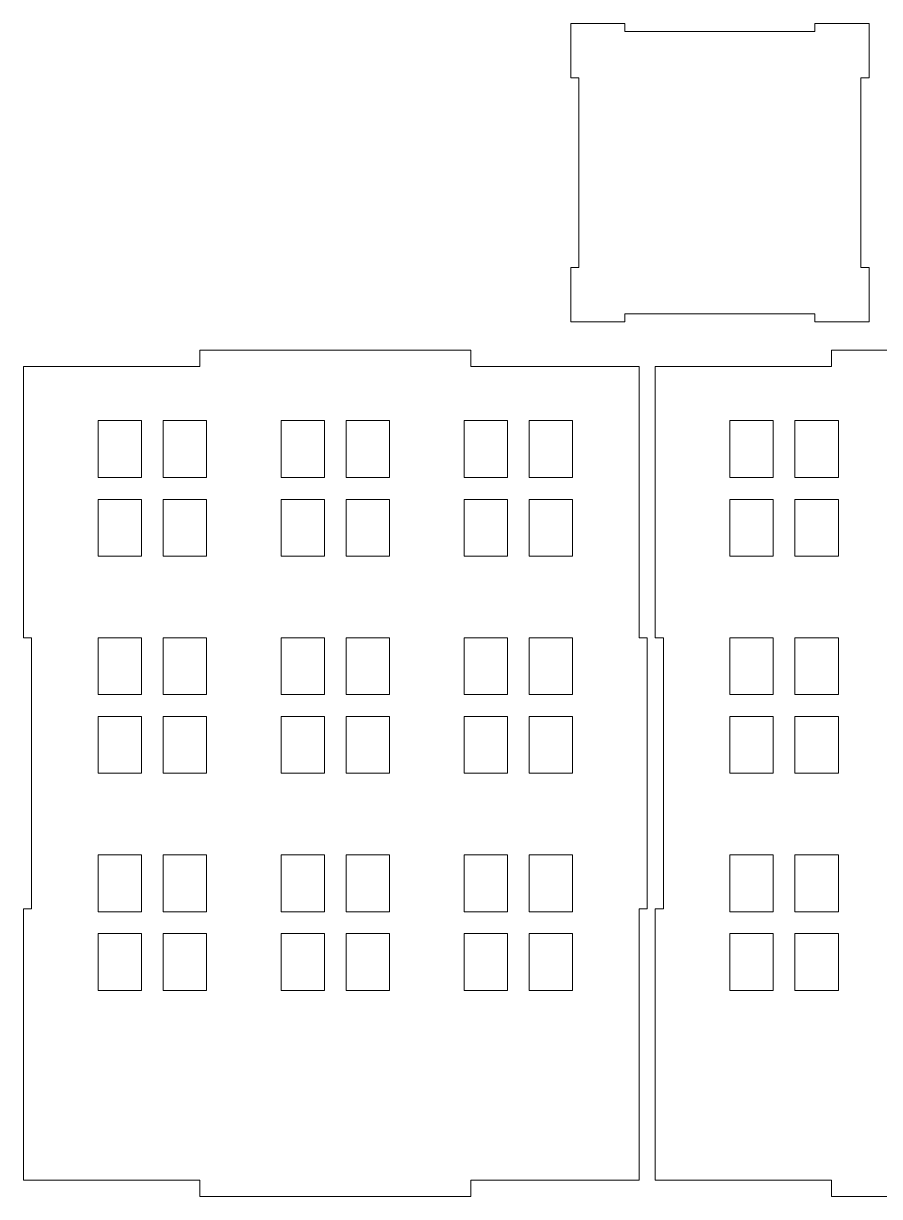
# Model space of a CAD drawing. Header units: millimetres. Extents: x -866 to 866, y -303 to 303.
# Drawn here: x -866.4 to -550.7, y -302.9 to 129.5 of the extents above; entities that cross this region are included whole.
import ezdxf

# ---------------------------------------------------------------- set-up
doc = ezdxf.new("R2010")
doc.units = ezdxf.units.MM
doc.header["$MEASUREMENT"] = 0
doc.layers.add('Camada 1', color=7, linetype='Continuous')

msp = doc.modelspace()

# ---------------------------------------------------------------- linework, layer by layer
at = {"layer": 'Camada 1', "color": 250, "lineweight": 20}
for points, knots in [([(-574.5834, 126.5208), (-574.5834, 126.5208), (-644.5834, 126.5208), (-644.5834, 126.5208), (-644.5834, 126.5208), (-644.5834, 126.5208), (-644.5834, 129.5208), (-644.5834, 129.5208), (-644.5834, 129.5208), (-644.5834, 129.5208), (-664.5834, 129.5208), (-664.5834, 129.5208), (-664.5834, 129.5208), (-664.5834, 129.5208), (-664.5834, 109.5208), (-664.5834, 109.5208), (-664.5834, 109.5208), (-664.5834, 109.5208), (-661.5834, 109.5208), (-661.5834, 109.5208), (-661.5834, 109.5208), (-661.5834, 109.5208), (-661.5834, 39.5208), (-661.5834, 39.5208), (-661.5834, 39.5208), (-661.5834, 39.5208), (-664.5834, 39.5208), (-664.5834, 39.5208), (-664.5834, 39.5208), (-664.5834, 39.5208), (-664.5834, 19.5208), (-664.5834, 19.5208), (-664.5834, 19.5208), (-664.5834, 19.5208), (-644.5834, 19.5208), (-644.5834, 19.5208), (-644.5834, 19.5208), (-644.5834, 19.5208), (-644.5834, 22.5208), (-644.5834, 22.5208), (-644.5834, 22.5208), (-644.5834, 22.5208), (-574.5834, 22.5208), (-574.5834, 22.5208), (-574.5834, 22.5208), (-574.5834, 22.5208), (-574.5834, 19.5208), (-574.5834, 19.5208), (-574.5834, 19.5208), (-574.5834, 19.5208), (-554.5834, 19.5208), (-554.5834, 19.5208), (-554.5834, 19.5208), (-554.5834, 19.5208), (-554.5834, 39.5208), (-554.5834, 39.5208), (-554.5834, 39.5208), (-554.5834, 39.5208), (-557.5834, 39.5208), (-557.5834, 39.5208), (-557.5834, 39.5208), (-557.5834, 39.5208), (-557.5834, 109.5208), (-557.5834, 109.5208), (-557.5834, 109.5208), (-557.5834, 109.5208), (-554.5834, 109.5208), (-554.5834, 109.5208), (-554.5834, 109.5208), (-554.5834, 109.5208), (-554.5834, 129.5208), (-554.5834, 129.5208), (-554.5834, 129.5208), (-554.5834, 129.5208), (-574.5834, 129.5208), (-574.5834, 129.5208), (-574.5834, 129.5208), (-574.5834, 129.5208), (-574.5834, 126.5208), (-574.5834, 126.5208)], [0, 0, 0, 0, 0.04761905, 0.04761905, 0.04761905, 0.04761905, 0.0952381, 0.0952381, 0.0952381, 0.0952381, 0.14285714, 0.14285714, 0.14285714, 0.14285714, 0.19047619, 0.19047619, 0.19047619, 0.19047619, 0.23809524, 0.23809524, 0.23809524, 0.23809524, 0.28571429, 0.28571429, 0.28571429, 0.28571429, 0.33333333, 0.33333333, 0.33333333, 0.33333333, 0.38095238, 0.38095238, 0.38095238, 0.38095238, 0.42857143, 0.42857143, 0.42857143, 0.42857143, 0.47619048, 0.47619048, 0.47619048, 0.47619048, 0.52380952, 0.52380952, 0.52380952, 0.52380952, 0.57142857, 0.57142857, 0.57142857, 0.57142857, 0.61904762, 0.61904762, 0.61904762, 0.61904762, 0.66666667, 0.66666667, 0.66666667, 0.66666667, 0.71428571, 0.71428571, 0.71428571, 0.71428571, 0.76190476, 0.76190476, 0.76190476, 0.76190476, 0.80952381, 0.80952381, 0.80952381, 0.80952381, 0.85714286, 0.85714286, 0.85714286, 0.85714286, 0.9047619, 0.9047619, 0.9047619, 0.9047619, 1, 1, 1, 1]), ([(-636.39, -196.8926), (-636.39, -196.8926), (-636.39, -96.8926), (-636.39, -96.8926), (-636.39, -96.8926), (-636.39, -96.8926), (-639.39, -96.8926), (-639.39, -96.8926), (-639.39, -96.8926), (-639.39, -96.8926), (-639.39, 3.1074), (-639.39, 3.1074), (-639.39, 3.1074), (-639.39, 3.1074), (-701.39, 3.1074), (-701.39, 3.1074), (-701.39, 3.1074), (-701.39, 3.1074), (-701.39, 9.1074), (-701.39, 9.1074), (-701.39, 9.1074), (-701.39, 9.1074), (-801.39, 9.1074), (-801.39, 9.1074), (-801.39, 9.1074), (-801.39, 9.1074), (-801.39, 3.1074), (-801.39, 3.1074), (-801.39, 3.1074), (-801.39, 3.1074), (-866.39, 3.1074), (-866.39, 3.1074), (-866.39, 3.1074), (-866.39, 3.1074), (-866.39, -96.8926), (-866.39, -96.8926), (-866.39, -96.8926), (-866.39, -96.8926), (-863.39, -96.8926), (-863.39, -96.8926), (-863.39, -96.8926), (-863.39, -96.8926), (-863.39, -196.8926), (-863.39, -196.8926), (-863.39, -196.8926), (-863.39, -196.8926), (-866.39, -196.8926), (-866.39, -196.8926), (-866.39, -196.8926), (-866.39, -196.8926), (-866.39, -296.8926), (-866.39, -296.8926), (-866.39, -296.8926), (-866.39, -296.8926), (-801.39, -296.8926), (-801.39, -296.8926), (-801.39, -296.8926), (-801.39, -296.8926), (-801.39, -302.8926), (-801.39, -302.8926), (-801.39, -302.8926), (-801.39, -302.8926), (-701.39, -302.8926), (-701.39, -302.8926), (-701.39, -302.8926), (-701.39, -302.8926), (-701.39, -296.8926), (-701.39, -296.8926), (-701.39, -296.8926), (-701.39, -296.8926), (-639.39, -296.8926), (-639.39, -296.8926), (-639.39, -296.8926), (-639.39, -296.8926), (-639.39, -196.8926), (-639.39, -196.8926), (-639.39, -196.8926), (-639.39, -196.8926), (-636.39, -196.8926), (-636.39, -196.8926)], [0, 0, 0, 0, 0.04761905, 0.04761905, 0.04761905, 0.04761905, 0.0952381, 0.0952381, 0.0952381, 0.0952381, 0.14285714, 0.14285714, 0.14285714, 0.14285714, 0.19047619, 0.19047619, 0.19047619, 0.19047619, 0.23809524, 0.23809524, 0.23809524, 0.23809524, 0.28571429, 0.28571429, 0.28571429, 0.28571429, 0.33333333, 0.33333333, 0.33333333, 0.33333333, 0.38095238, 0.38095238, 0.38095238, 0.38095238, 0.42857143, 0.42857143, 0.42857143, 0.42857143, 0.47619048, 0.47619048, 0.47619048, 0.47619048, 0.52380952, 0.52380952, 0.52380952, 0.52380952, 0.57142857, 0.57142857, 0.57142857, 0.57142857, 0.61904762, 0.61904762, 0.61904762, 0.61904762, 0.66666667, 0.66666667, 0.66666667, 0.66666667, 0.71428571, 0.71428571, 0.71428571, 0.71428571, 0.76190476, 0.76190476, 0.76190476, 0.76190476, 0.80952381, 0.80952381, 0.80952381, 0.80952381, 0.85714286, 0.85714286, 0.85714286, 0.85714286, 0.9047619, 0.9047619, 0.9047619, 0.9047619, 1, 1, 1, 1]), ([(-403.39, -196.8926), (-403.39, -196.8926), (-403.39, -96.8926), (-403.39, -96.8926), (-403.39, -96.8926), (-403.39, -96.8926), (-406.39, -96.8926), (-406.39, -96.8926), (-406.39, -96.8926), (-406.39, -96.8926), (-406.39, 3.1074), (-406.39, 3.1074), (-406.39, 3.1074), (-406.39, 3.1074), (-468.39, 3.1074), (-468.39, 3.1074), (-468.39, 3.1074), (-468.39, 3.1074), (-468.39, 9.1074), (-468.39, 9.1074), (-468.39, 9.1074), (-468.39, 9.1074), (-568.39, 9.1074), (-568.39, 9.1074), (-568.39, 9.1074), (-568.39, 9.1074), (-568.39, 3.1074), (-568.39, 3.1074), (-568.39, 3.1074), (-568.39, 3.1074), (-633.39, 3.1074), (-633.39, 3.1074), (-633.39, 3.1074), (-633.39, 3.1074), (-633.39, -96.8926), (-633.39, -96.8926), (-633.39, -96.8926), (-633.39, -96.8926), (-630.39, -96.8926), (-630.39, -96.8926), (-630.39, -96.8926), (-630.39, -96.8926), (-630.39, -196.8926), (-630.39, -196.8926), (-630.39, -196.8926), (-630.39, -196.8926), (-633.39, -196.8926), (-633.39, -196.8926), (-633.39, -196.8926), (-633.39, -196.8926), (-633.39, -296.8926), (-633.39, -296.8926), (-633.39, -296.8926), (-633.39, -296.8926), (-568.39, -296.8926), (-568.39, -296.8926), (-568.39, -296.8926), (-568.39, -296.8926), (-568.39, -302.8926), (-568.39, -302.8926), (-568.39, -302.8926), (-568.39, -302.8926), (-468.39, -302.8926), (-468.39, -302.8926), (-468.39, -302.8926), (-468.39, -302.8926), (-468.39, -296.8926), (-468.39, -296.8926), (-468.39, -296.8926), (-468.39, -296.8926), (-406.39, -296.8926), (-406.39, -296.8926), (-406.39, -296.8926), (-406.39, -296.8926), (-406.39, -196.8926), (-406.39, -196.8926), (-406.39, -196.8926), (-406.39, -196.8926), (-403.39, -196.8926), (-403.39, -196.8926)], [0, 0, 0, 0, 0.04761905, 0.04761905, 0.04761905, 0.04761905, 0.0952381, 0.0952381, 0.0952381, 0.0952381, 0.14285714, 0.14285714, 0.14285714, 0.14285714, 0.19047619, 0.19047619, 0.19047619, 0.19047619, 0.23809524, 0.23809524, 0.23809524, 0.23809524, 0.28571429, 0.28571429, 0.28571429, 0.28571429, 0.33333333, 0.33333333, 0.33333333, 0.33333333, 0.38095238, 0.38095238, 0.38095238, 0.38095238, 0.42857143, 0.42857143, 0.42857143, 0.42857143, 0.47619048, 0.47619048, 0.47619048, 0.47619048, 0.52380952, 0.52380952, 0.52380952, 0.52380952, 0.57142857, 0.57142857, 0.57142857, 0.57142857, 0.61904762, 0.61904762, 0.61904762, 0.61904762, 0.66666667, 0.66666667, 0.66666667, 0.66666667, 0.71428571, 0.71428571, 0.71428571, 0.71428571, 0.76190476, 0.76190476, 0.76190476, 0.76190476, 0.80952381, 0.80952381, 0.80952381, 0.80952381, 0.85714286, 0.85714286, 0.85714286, 0.85714286, 0.9047619, 0.9047619, 0.9047619, 0.9047619, 1, 1, 1, 1]), ([(-822.89, -37.8926), (-822.89, -37.8926), (-838.89, -37.8926), (-838.89, -37.8926), (-838.89, -37.8926), (-838.89, -37.8926), (-838.89, -16.8926), (-838.89, -16.8926), (-838.89, -16.8926), (-838.89, -16.8926), (-822.89, -16.8926), (-822.89, -16.8926), (-822.89, -16.8926), (-822.89, -16.8926), (-822.89, -37.8926), (-822.89, -37.8926)], [0, 0, 0, 0, 0.2, 0.2, 0.2, 0.2, 0.4, 0.4, 0.4, 0.4, 0.6, 0.6, 0.6, 0.6, 1, 1, 1, 1]), ([(-798.89, -37.8926), (-798.89, -37.8926), (-814.89, -37.8926), (-814.89, -37.8926), (-814.89, -37.8926), (-814.89, -37.8926), (-814.89, -16.8926), (-814.89, -16.8926), (-814.89, -16.8926), (-814.89, -16.8926), (-798.89, -16.8926), (-798.89, -16.8926), (-798.89, -16.8926), (-798.89, -16.8926), (-798.89, -37.8926), (-798.89, -37.8926)], [0, 0, 0, 0, 0.2, 0.2, 0.2, 0.2, 0.4, 0.4, 0.4, 0.4, 0.6, 0.6, 0.6, 0.6, 1, 1, 1, 1]), ([(-755.39, -37.8926), (-755.39, -37.8926), (-771.39, -37.8926), (-771.39, -37.8926), (-771.39, -37.8926), (-771.39, -37.8926), (-771.39, -16.8926), (-771.39, -16.8926), (-771.39, -16.8926), (-771.39, -16.8926), (-755.39, -16.8926), (-755.39, -16.8926), (-755.39, -16.8926), (-755.39, -16.8926), (-755.39, -37.8926), (-755.39, -37.8926)], [0, 0, 0, 0, 0.2, 0.2, 0.2, 0.2, 0.4, 0.4, 0.4, 0.4, 0.6, 0.6, 0.6, 0.6, 1, 1, 1, 1]), ([(-747.39, -37.8926), (-747.39, -37.8926), (-747.39, -16.8926), (-747.39, -16.8926), (-747.39, -16.8926), (-747.39, -16.8926), (-731.39, -16.8926), (-731.39, -16.8926), (-731.39, -16.8926), (-731.39, -16.8926), (-731.39, -37.8926), (-731.39, -37.8926), (-731.39, -37.8926), (-731.39, -37.8926), (-747.39, -37.8926), (-747.39, -37.8926)], [0, 0, 0, 0, 0.2, 0.2, 0.2, 0.2, 0.4, 0.4, 0.4, 0.4, 0.6, 0.6, 0.6, 0.6, 1, 1, 1, 1]), ([(-687.89, -37.8926), (-687.89, -37.8926), (-703.89, -37.8926), (-703.89, -37.8926), (-703.89, -37.8926), (-703.89, -37.8926), (-703.89, -16.8926), (-703.89, -16.8926), (-703.89, -16.8926), (-703.89, -16.8926), (-687.89, -16.8926), (-687.89, -16.8926), (-687.89, -16.8926), (-687.89, -16.8926), (-687.89, -37.8926), (-687.89, -37.8926)], [0, 0, 0, 0, 0.2, 0.2, 0.2, 0.2, 0.4, 0.4, 0.4, 0.4, 0.6, 0.6, 0.6, 0.6, 1, 1, 1, 1]), ([(-679.89, -37.8926), (-679.89, -37.8926), (-679.89, -16.8926), (-679.89, -16.8926), (-679.89, -16.8926), (-679.89, -16.8926), (-663.89, -16.8926), (-663.89, -16.8926), (-663.89, -16.8926), (-663.89, -16.8926), (-663.89, -37.8926), (-663.89, -37.8926), (-663.89, -37.8926), (-663.89, -37.8926), (-679.89, -37.8926), (-679.89, -37.8926)], [0, 0, 0, 0, 0.2, 0.2, 0.2, 0.2, 0.4, 0.4, 0.4, 0.4, 0.6, 0.6, 0.6, 0.6, 1, 1, 1, 1]), ([(-589.89, -37.8926), (-589.89, -37.8926), (-605.89, -37.8926), (-605.89, -37.8926), (-605.89, -37.8926), (-605.89, -37.8926), (-605.89, -16.8926), (-605.89, -16.8926), (-605.89, -16.8926), (-605.89, -16.8926), (-589.89, -16.8926), (-589.89, -16.8926), (-589.89, -16.8926), (-589.89, -16.8926), (-589.89, -37.8926), (-589.89, -37.8926)], [0, 0, 0, 0, 0.2, 0.2, 0.2, 0.2, 0.4, 0.4, 0.4, 0.4, 0.6, 0.6, 0.6, 0.6, 1, 1, 1, 1]), ([(-565.89, -37.8926), (-565.89, -37.8926), (-581.89, -37.8926), (-581.89, -37.8926), (-581.89, -37.8926), (-581.89, -37.8926), (-581.89, -16.8926), (-581.89, -16.8926), (-581.89, -16.8926), (-581.89, -16.8926), (-565.89, -16.8926), (-565.89, -16.8926), (-565.89, -16.8926), (-565.89, -16.8926), (-565.89, -37.8926), (-565.89, -37.8926)], [0, 0, 0, 0, 0.2, 0.2, 0.2, 0.2, 0.4, 0.4, 0.4, 0.4, 0.6, 0.6, 0.6, 0.6, 1, 1, 1, 1]), ([(-822.89, -66.8926), (-822.89, -66.8926), (-838.89, -66.8926), (-838.89, -66.8926), (-838.89, -66.8926), (-838.89, -66.8926), (-838.89, -45.8926), (-838.89, -45.8926), (-838.89, -45.8926), (-838.89, -45.8926), (-822.89, -45.8926), (-822.89, -45.8926), (-822.89, -45.8926), (-822.89, -45.8926), (-822.89, -66.8926), (-822.89, -66.8926)], [0, 0, 0, 0, 0.2, 0.2, 0.2, 0.2, 0.4, 0.4, 0.4, 0.4, 0.6, 0.6, 0.6, 0.6, 1, 1, 1, 1]), ([(-798.89, -66.8926), (-798.89, -66.8926), (-814.89, -66.8926), (-814.89, -66.8926), (-814.89, -66.8926), (-814.89, -66.8926), (-814.89, -45.8926), (-814.89, -45.8926), (-814.89, -45.8926), (-814.89, -45.8926), (-798.89, -45.8926), (-798.89, -45.8926), (-798.89, -45.8926), (-798.89, -45.8926), (-798.89, -66.8926), (-798.89, -66.8926)], [0, 0, 0, 0, 0.2, 0.2, 0.2, 0.2, 0.4, 0.4, 0.4, 0.4, 0.6, 0.6, 0.6, 0.6, 1, 1, 1, 1]), ([(-755.39, -66.8926), (-755.39, -66.8926), (-771.39, -66.8926), (-771.39, -66.8926), (-771.39, -66.8926), (-771.39, -66.8926), (-771.39, -45.8926), (-771.39, -45.8926), (-771.39, -45.8926), (-771.39, -45.8926), (-755.39, -45.8926), (-755.39, -45.8926), (-755.39, -45.8926), (-755.39, -45.8926), (-755.39, -66.8926), (-755.39, -66.8926)], [0, 0, 0, 0, 0.2, 0.2, 0.2, 0.2, 0.4, 0.4, 0.4, 0.4, 0.6, 0.6, 0.6, 0.6, 1, 1, 1, 1]), ([(-731.39, -66.8926), (-731.39, -66.8926), (-747.39, -66.8926), (-747.39, -66.8926), (-747.39, -66.8926), (-747.39, -66.8926), (-747.39, -45.8926), (-747.39, -45.8926), (-747.39, -45.8926), (-747.39, -45.8926), (-731.39, -45.8926), (-731.39, -45.8926), (-731.39, -45.8926), (-731.39, -45.8926), (-731.39, -66.8926), (-731.39, -66.8926)], [0, 0, 0, 0, 0.2, 0.2, 0.2, 0.2, 0.4, 0.4, 0.4, 0.4, 0.6, 0.6, 0.6, 0.6, 1, 1, 1, 1]), ([(-703.89, -66.8926), (-703.89, -66.8926), (-703.89, -45.8926), (-703.89, -45.8926), (-703.89, -45.8926), (-703.89, -45.8926), (-687.89, -45.8926), (-687.89, -45.8926), (-687.89, -45.8926), (-687.89, -45.8926), (-687.89, -66.8926), (-687.89, -66.8926), (-687.89, -66.8926), (-687.89, -66.8926), (-703.89, -66.8926), (-703.89, -66.8926)], [0, 0, 0, 0, 0.2, 0.2, 0.2, 0.2, 0.4, 0.4, 0.4, 0.4, 0.6, 0.6, 0.6, 0.6, 1, 1, 1, 1]), ([(-679.89, -66.8926), (-679.89, -66.8926), (-679.89, -45.8926), (-679.89, -45.8926), (-679.89, -45.8926), (-679.89, -45.8926), (-663.89, -45.8926), (-663.89, -45.8926), (-663.89, -45.8926), (-663.89, -45.8926), (-663.89, -66.8926), (-663.89, -66.8926), (-663.89, -66.8926), (-663.89, -66.8926), (-679.89, -66.8926), (-679.89, -66.8926)], [0, 0, 0, 0, 0.2, 0.2, 0.2, 0.2, 0.4, 0.4, 0.4, 0.4, 0.6, 0.6, 0.6, 0.6, 1, 1, 1, 1]), ([(-589.89, -66.8926), (-589.89, -66.8926), (-605.89, -66.8926), (-605.89, -66.8926), (-605.89, -66.8926), (-605.89, -66.8926), (-605.89, -45.8926), (-605.89, -45.8926), (-605.89, -45.8926), (-605.89, -45.8926), (-589.89, -45.8926), (-589.89, -45.8926), (-589.89, -45.8926), (-589.89, -45.8926), (-589.89, -66.8926), (-589.89, -66.8926)], [0, 0, 0, 0, 0.2, 0.2, 0.2, 0.2, 0.4, 0.4, 0.4, 0.4, 0.6, 0.6, 0.6, 0.6, 1, 1, 1, 1]), ([(-565.89, -66.8926), (-565.89, -66.8926), (-581.89, -66.8926), (-581.89, -66.8926), (-581.89, -66.8926), (-581.89, -66.8926), (-581.89, -45.8926), (-581.89, -45.8926), (-581.89, -45.8926), (-581.89, -45.8926), (-565.89, -45.8926), (-565.89, -45.8926), (-565.89, -45.8926), (-565.89, -45.8926), (-565.89, -66.8926), (-565.89, -66.8926)], [0, 0, 0, 0, 0.2, 0.2, 0.2, 0.2, 0.4, 0.4, 0.4, 0.4, 0.6, 0.6, 0.6, 0.6, 1, 1, 1, 1]), ([(-822.89, -96.8926), (-822.89, -96.8926), (-822.89, -117.8926), (-822.89, -117.8926), (-822.89, -117.8926), (-822.89, -117.8926), (-838.89, -117.8926), (-838.89, -117.8926), (-838.89, -117.8926), (-838.89, -117.8926), (-838.89, -96.8926), (-838.89, -96.8926), (-838.89, -96.8926), (-838.89, -96.8926), (-822.89, -96.8926), (-822.89, -96.8926)], [0, 0, 0, 0, 0.2, 0.2, 0.2, 0.2, 0.4, 0.4, 0.4, 0.4, 0.6, 0.6, 0.6, 0.6, 1, 1, 1, 1]), ([(-798.89, -96.8926), (-798.89, -96.8926), (-798.89, -117.8926), (-798.89, -117.8926), (-798.89, -117.8926), (-798.89, -117.8926), (-814.89, -117.8926), (-814.89, -117.8926), (-814.89, -117.8926), (-814.89, -117.8926), (-814.89, -96.8926), (-814.89, -96.8926), (-814.89, -96.8926), (-814.89, -96.8926), (-798.89, -96.8926), (-798.89, -96.8926)], [0, 0, 0, 0, 0.2, 0.2, 0.2, 0.2, 0.4, 0.4, 0.4, 0.4, 0.6, 0.6, 0.6, 0.6, 1, 1, 1, 1]), ([(-771.39, -117.8926), (-771.39, -117.8926), (-771.39, -96.8926), (-771.39, -96.8926), (-771.39, -96.8926), (-771.39, -96.8926), (-755.39, -96.8926), (-755.39, -96.8926), (-755.39, -96.8926), (-755.39, -96.8926), (-755.39, -117.8926), (-755.39, -117.8926), (-755.39, -117.8926), (-755.39, -117.8926), (-771.39, -117.8926), (-771.39, -117.8926)], [0, 0, 0, 0, 0.2, 0.2, 0.2, 0.2, 0.4, 0.4, 0.4, 0.4, 0.6, 0.6, 0.6, 0.6, 1, 1, 1, 1]), ([(-747.39, -117.8926), (-747.39, -117.8926), (-747.39, -96.8926), (-747.39, -96.8926), (-747.39, -96.8926), (-747.39, -96.8926), (-731.39, -96.8926), (-731.39, -96.8926), (-731.39, -96.8926), (-731.39, -96.8926), (-731.39, -117.8926), (-731.39, -117.8926), (-731.39, -117.8926), (-731.39, -117.8926), (-747.39, -117.8926), (-747.39, -117.8926)], [0, 0, 0, 0, 0.2, 0.2, 0.2, 0.2, 0.4, 0.4, 0.4, 0.4, 0.6, 0.6, 0.6, 0.6, 1, 1, 1, 1]), ([(-703.89, -117.8926), (-703.89, -117.8926), (-703.89, -96.8926), (-703.89, -96.8926), (-703.89, -96.8926), (-703.89, -96.8926), (-687.89, -96.8926), (-687.89, -96.8926), (-687.89, -96.8926), (-687.89, -96.8926), (-687.89, -117.8926), (-687.89, -117.8926), (-687.89, -117.8926), (-687.89, -117.8926), (-703.89, -117.8926), (-703.89, -117.8926)], [0, 0, 0, 0, 0.2, 0.2, 0.2, 0.2, 0.4, 0.4, 0.4, 0.4, 0.6, 0.6, 0.6, 0.6, 1, 1, 1, 1]), ([(-679.89, -117.8926), (-679.89, -117.8926), (-679.89, -96.8926), (-679.89, -96.8926), (-679.89, -96.8926), (-679.89, -96.8926), (-663.89, -96.8926), (-663.89, -96.8926), (-663.89, -96.8926), (-663.89, -96.8926), (-663.89, -117.8926), (-663.89, -117.8926), (-663.89, -117.8926), (-663.89, -117.8926), (-679.89, -117.8926), (-679.89, -117.8926)], [0, 0, 0, 0, 0.2, 0.2, 0.2, 0.2, 0.4, 0.4, 0.4, 0.4, 0.6, 0.6, 0.6, 0.6, 1, 1, 1, 1]), ([(-589.89, -96.8926), (-589.89, -96.8926), (-589.89, -117.8926), (-589.89, -117.8926), (-589.89, -117.8926), (-589.89, -117.8926), (-605.89, -117.8926), (-605.89, -117.8926), (-605.89, -117.8926), (-605.89, -117.8926), (-605.89, -96.8926), (-605.89, -96.8926), (-605.89, -96.8926), (-605.89, -96.8926), (-589.89, -96.8926), (-589.89, -96.8926)], [0, 0, 0, 0, 0.2, 0.2, 0.2, 0.2, 0.4, 0.4, 0.4, 0.4, 0.6, 0.6, 0.6, 0.6, 1, 1, 1, 1]), ([(-565.89, -96.8926), (-565.89, -96.8926), (-565.89, -117.8926), (-565.89, -117.8926), (-565.89, -117.8926), (-565.89, -117.8926), (-581.89, -117.8926), (-581.89, -117.8926), (-581.89, -117.8926), (-581.89, -117.8926), (-581.89, -96.8926), (-581.89, -96.8926), (-581.89, -96.8926), (-581.89, -96.8926), (-565.89, -96.8926), (-565.89, -96.8926)], [0, 0, 0, 0, 0.2, 0.2, 0.2, 0.2, 0.4, 0.4, 0.4, 0.4, 0.6, 0.6, 0.6, 0.6, 1, 1, 1, 1]), ([(-822.89, -125.8926), (-822.89, -125.8926), (-822.89, -146.8926), (-822.89, -146.8926), (-822.89, -146.8926), (-822.89, -146.8926), (-838.89, -146.8926), (-838.89, -146.8926), (-838.89, -146.8926), (-838.89, -146.8926), (-838.89, -125.8926), (-838.89, -125.8926), (-838.89, -125.8926), (-838.89, -125.8926), (-822.89, -125.8926), (-822.89, -125.8926)], [0, 0, 0, 0, 0.2, 0.2, 0.2, 0.2, 0.4, 0.4, 0.4, 0.4, 0.6, 0.6, 0.6, 0.6, 1, 1, 1, 1]), ([(-798.89, -125.8926), (-798.89, -125.8926), (-798.89, -146.8926), (-798.89, -146.8926), (-798.89, -146.8926), (-798.89, -146.8926), (-814.89, -146.8926), (-814.89, -146.8926), (-814.89, -146.8926), (-814.89, -146.8926), (-814.89, -125.8926), (-814.89, -125.8926), (-814.89, -125.8926), (-814.89, -125.8926), (-798.89, -125.8926), (-798.89, -125.8926)], [0, 0, 0, 0, 0.2, 0.2, 0.2, 0.2, 0.4, 0.4, 0.4, 0.4, 0.6, 0.6, 0.6, 0.6, 1, 1, 1, 1]), ([(-771.39, -146.8926), (-771.39, -146.8926), (-771.39, -125.8926), (-771.39, -125.8926), (-771.39, -125.8926), (-771.39, -125.8926), (-755.39, -125.8926), (-755.39, -125.8926), (-755.39, -125.8926), (-755.39, -125.8926), (-755.39, -146.8926), (-755.39, -146.8926), (-755.39, -146.8926), (-755.39, -146.8926), (-771.39, -146.8926), (-771.39, -146.8926)], [0, 0, 0, 0, 0.2, 0.2, 0.2, 0.2, 0.4, 0.4, 0.4, 0.4, 0.6, 0.6, 0.6, 0.6, 1, 1, 1, 1]), ([(-747.39, -146.8926), (-747.39, -146.8926), (-747.39, -125.8926), (-747.39, -125.8926), (-747.39, -125.8926), (-747.39, -125.8926), (-731.39, -125.8926), (-731.39, -125.8926), (-731.39, -125.8926), (-731.39, -125.8926), (-731.39, -146.8926), (-731.39, -146.8926), (-731.39, -146.8926), (-731.39, -146.8926), (-747.39, -146.8926), (-747.39, -146.8926)], [0, 0, 0, 0, 0.2, 0.2, 0.2, 0.2, 0.4, 0.4, 0.4, 0.4, 0.6, 0.6, 0.6, 0.6, 1, 1, 1, 1]), ([(-703.89, -146.8926), (-703.89, -146.8926), (-703.89, -125.8926), (-703.89, -125.8926), (-703.89, -125.8926), (-703.89, -125.8926), (-687.89, -125.8926), (-687.89, -125.8926), (-687.89, -125.8926), (-687.89, -125.8926), (-687.89, -146.8926), (-687.89, -146.8926), (-687.89, -146.8926), (-687.89, -146.8926), (-703.89, -146.8926), (-703.89, -146.8926)], [0, 0, 0, 0, 0.2, 0.2, 0.2, 0.2, 0.4, 0.4, 0.4, 0.4, 0.6, 0.6, 0.6, 0.6, 1, 1, 1, 1]), ([(-679.89, -146.8926), (-679.89, -146.8926), (-679.89, -125.8926), (-679.89, -125.8926), (-679.89, -125.8926), (-679.89, -125.8926), (-663.89, -125.8926), (-663.89, -125.8926), (-663.89, -125.8926), (-663.89, -125.8926), (-663.89, -146.8926), (-663.89, -146.8926), (-663.89, -146.8926), (-663.89, -146.8926), (-679.89, -146.8926), (-679.89, -146.8926)], [0, 0, 0, 0, 0.2, 0.2, 0.2, 0.2, 0.4, 0.4, 0.4, 0.4, 0.6, 0.6, 0.6, 0.6, 1, 1, 1, 1]), ([(-589.89, -125.8926), (-589.89, -125.8926), (-589.89, -146.8926), (-589.89, -146.8926), (-589.89, -146.8926), (-589.89, -146.8926), (-605.89, -146.8926), (-605.89, -146.8926), (-605.89, -146.8926), (-605.89, -146.8926), (-605.89, -125.8926), (-605.89, -125.8926), (-605.89, -125.8926), (-605.89, -125.8926), (-589.89, -125.8926), (-589.89, -125.8926)], [0, 0, 0, 0, 0.2, 0.2, 0.2, 0.2, 0.4, 0.4, 0.4, 0.4, 0.6, 0.6, 0.6, 0.6, 1, 1, 1, 1]), ([(-565.89, -125.8926), (-565.89, -125.8926), (-565.89, -146.8926), (-565.89, -146.8926), (-565.89, -146.8926), (-565.89, -146.8926), (-581.89, -146.8926), (-581.89, -146.8926), (-581.89, -146.8926), (-581.89, -146.8926), (-581.89, -125.8926), (-581.89, -125.8926), (-581.89, -125.8926), (-581.89, -125.8926), (-565.89, -125.8926), (-565.89, -125.8926)], [0, 0, 0, 0, 0.2, 0.2, 0.2, 0.2, 0.4, 0.4, 0.4, 0.4, 0.6, 0.6, 0.6, 0.6, 1, 1, 1, 1]), ([(-822.89, -176.8926), (-822.89, -176.8926), (-822.89, -197.8926), (-822.89, -197.8926), (-822.89, -197.8926), (-822.89, -197.8926), (-838.89, -197.8926), (-838.89, -197.8926), (-838.89, -197.8926), (-838.89, -197.8926), (-838.89, -176.8926), (-838.89, -176.8926), (-838.89, -176.8926), (-838.89, -176.8926), (-822.89, -176.8926), (-822.89, -176.8926)], [0, 0, 0, 0, 0.2, 0.2, 0.2, 0.2, 0.4, 0.4, 0.4, 0.4, 0.6, 0.6, 0.6, 0.6, 1, 1, 1, 1]), ([(-814.89, -176.8926), (-814.89, -176.8926), (-798.89, -176.8926), (-798.89, -176.8926), (-798.89, -176.8926), (-798.89, -176.8926), (-798.89, -197.8926), (-798.89, -197.8926), (-798.89, -197.8926), (-798.89, -197.8926), (-814.89, -197.8926), (-814.89, -197.8926), (-814.89, -197.8926), (-814.89, -197.8926), (-814.89, -176.8926), (-814.89, -176.8926)], [0, 0, 0, 0, 0.2, 0.2, 0.2, 0.2, 0.4, 0.4, 0.4, 0.4, 0.6, 0.6, 0.6, 0.6, 1, 1, 1, 1]), ([(-771.39, -176.8926), (-771.39, -176.8926), (-755.39, -176.8926), (-755.39, -176.8926), (-755.39, -176.8926), (-755.39, -176.8926), (-755.39, -197.8926), (-755.39, -197.8926), (-755.39, -197.8926), (-755.39, -197.8926), (-771.39, -197.8926), (-771.39, -197.8926), (-771.39, -197.8926), (-771.39, -197.8926), (-771.39, -176.8926), (-771.39, -176.8926)], [0, 0, 0, 0, 0.2, 0.2, 0.2, 0.2, 0.4, 0.4, 0.4, 0.4, 0.6, 0.6, 0.6, 0.6, 1, 1, 1, 1]), ([(-747.39, -197.8926), (-747.39, -197.8926), (-747.39, -176.8926), (-747.39, -176.8926), (-747.39, -176.8926), (-747.39, -176.8926), (-731.39, -176.8926), (-731.39, -176.8926), (-731.39, -176.8926), (-731.39, -176.8926), (-731.39, -197.8926), (-731.39, -197.8926), (-731.39, -197.8926), (-731.39, -197.8926), (-747.39, -197.8926), (-747.39, -197.8926)], [0, 0, 0, 0, 0.2, 0.2, 0.2, 0.2, 0.4, 0.4, 0.4, 0.4, 0.6, 0.6, 0.6, 0.6, 1, 1, 1, 1]), ([(-703.89, -197.8926), (-703.89, -197.8926), (-703.89, -176.8926), (-703.89, -176.8926), (-703.89, -176.8926), (-703.89, -176.8926), (-687.89, -176.8926), (-687.89, -176.8926), (-687.89, -176.8926), (-687.89, -176.8926), (-687.89, -197.8926), (-687.89, -197.8926), (-687.89, -197.8926), (-687.89, -197.8926), (-703.89, -197.8926), (-703.89, -197.8926)], [0, 0, 0, 0, 0.2, 0.2, 0.2, 0.2, 0.4, 0.4, 0.4, 0.4, 0.6, 0.6, 0.6, 0.6, 1, 1, 1, 1]), ([(-679.89, -197.8926), (-679.89, -197.8926), (-679.89, -176.8926), (-679.89, -176.8926), (-679.89, -176.8926), (-679.89, -176.8926), (-663.89, -176.8926), (-663.89, -176.8926), (-663.89, -176.8926), (-663.89, -176.8926), (-663.89, -197.8926), (-663.89, -197.8926), (-663.89, -197.8926), (-663.89, -197.8926), (-679.89, -197.8926), (-679.89, -197.8926)], [0, 0, 0, 0, 0.2, 0.2, 0.2, 0.2, 0.4, 0.4, 0.4, 0.4, 0.6, 0.6, 0.6, 0.6, 1, 1, 1, 1]), ([(-589.89, -176.8926), (-589.89, -176.8926), (-589.89, -197.8926), (-589.89, -197.8926), (-589.89, -197.8926), (-589.89, -197.8926), (-605.89, -197.8926), (-605.89, -197.8926), (-605.89, -197.8926), (-605.89, -197.8926), (-605.89, -176.8926), (-605.89, -176.8926), (-605.89, -176.8926), (-605.89, -176.8926), (-589.89, -176.8926), (-589.89, -176.8926)], [0, 0, 0, 0, 0.2, 0.2, 0.2, 0.2, 0.4, 0.4, 0.4, 0.4, 0.6, 0.6, 0.6, 0.6, 1, 1, 1, 1]), ([(-581.89, -176.8926), (-581.89, -176.8926), (-565.89, -176.8926), (-565.89, -176.8926), (-565.89, -176.8926), (-565.89, -176.8926), (-565.89, -197.8926), (-565.89, -197.8926), (-565.89, -197.8926), (-565.89, -197.8926), (-581.89, -197.8926), (-581.89, -197.8926), (-581.89, -197.8926), (-581.89, -197.8926), (-581.89, -176.8926), (-581.89, -176.8926)], [0, 0, 0, 0, 0.2, 0.2, 0.2, 0.2, 0.4, 0.4, 0.4, 0.4, 0.6, 0.6, 0.6, 0.6, 1, 1, 1, 1]), ([(-822.89, -205.8926), (-822.89, -205.8926), (-822.89, -226.8926), (-822.89, -226.8926), (-822.89, -226.8926), (-822.89, -226.8926), (-838.89, -226.8926), (-838.89, -226.8926), (-838.89, -226.8926), (-838.89, -226.8926), (-838.89, -205.8926), (-838.89, -205.8926), (-838.89, -205.8926), (-838.89, -205.8926), (-822.89, -205.8926), (-822.89, -205.8926)], [0, 0, 0, 0, 0.2, 0.2, 0.2, 0.2, 0.4, 0.4, 0.4, 0.4, 0.6, 0.6, 0.6, 0.6, 1, 1, 1, 1]), ([(-798.89, -205.8926), (-798.89, -205.8926), (-798.89, -226.8926), (-798.89, -226.8926), (-798.89, -226.8926), (-798.89, -226.8926), (-814.89, -226.8926), (-814.89, -226.8926), (-814.89, -226.8926), (-814.89, -226.8926), (-814.89, -205.8926), (-814.89, -205.8926), (-814.89, -205.8926), (-814.89, -205.8926), (-798.89, -205.8926), (-798.89, -205.8926)], [0, 0, 0, 0, 0.2, 0.2, 0.2, 0.2, 0.4, 0.4, 0.4, 0.4, 0.6, 0.6, 0.6, 0.6, 1, 1, 1, 1]), ([(-771.39, -205.8926), (-771.39, -205.8926), (-755.39, -205.8926), (-755.39, -205.8926), (-755.39, -205.8926), (-755.39, -205.8926), (-755.39, -226.8926), (-755.39, -226.8926), (-755.39, -226.8926), (-755.39, -226.8926), (-771.39, -226.8926), (-771.39, -226.8926), (-771.39, -226.8926), (-771.39, -226.8926), (-771.39, -205.8926), (-771.39, -205.8926)], [0, 0, 0, 0, 0.2, 0.2, 0.2, 0.2, 0.4, 0.4, 0.4, 0.4, 0.6, 0.6, 0.6, 0.6, 1, 1, 1, 1]), ([(-747.39, -226.8926), (-747.39, -226.8926), (-747.39, -205.8926), (-747.39, -205.8926), (-747.39, -205.8926), (-747.39, -205.8926), (-731.39, -205.8926), (-731.39, -205.8926), (-731.39, -205.8926), (-731.39, -205.8926), (-731.39, -226.8926), (-731.39, -226.8926), (-731.39, -226.8926), (-731.39, -226.8926), (-747.39, -226.8926), (-747.39, -226.8926)], [0, 0, 0, 0, 0.2, 0.2, 0.2, 0.2, 0.4, 0.4, 0.4, 0.4, 0.6, 0.6, 0.6, 0.6, 1, 1, 1, 1]), ([(-703.89, -226.8926), (-703.89, -226.8926), (-703.89, -205.8926), (-703.89, -205.8926), (-703.89, -205.8926), (-703.89, -205.8926), (-687.89, -205.8926), (-687.89, -205.8926), (-687.89, -205.8926), (-687.89, -205.8926), (-687.89, -226.8926), (-687.89, -226.8926), (-687.89, -226.8926), (-687.89, -226.8926), (-703.89, -226.8926), (-703.89, -226.8926)], [0, 0, 0, 0, 0.2, 0.2, 0.2, 0.2, 0.4, 0.4, 0.4, 0.4, 0.6, 0.6, 0.6, 0.6, 1, 1, 1, 1]), ([(-679.89, -226.8926), (-679.89, -226.8926), (-679.89, -205.8926), (-679.89, -205.8926), (-679.89, -205.8926), (-679.89, -205.8926), (-663.89, -205.8926), (-663.89, -205.8926), (-663.89, -205.8926), (-663.89, -205.8926), (-663.89, -226.8926), (-663.89, -226.8926), (-663.89, -226.8926), (-663.89, -226.8926), (-679.89, -226.8926), (-679.89, -226.8926)], [0, 0, 0, 0, 0.2, 0.2, 0.2, 0.2, 0.4, 0.4, 0.4, 0.4, 0.6, 0.6, 0.6, 0.6, 1, 1, 1, 1]), ([(-589.89, -205.8926), (-589.89, -205.8926), (-589.89, -226.8926), (-589.89, -226.8926), (-589.89, -226.8926), (-589.89, -226.8926), (-605.89, -226.8926), (-605.89, -226.8926), (-605.89, -226.8926), (-605.89, -226.8926), (-605.89, -205.8926), (-605.89, -205.8926), (-605.89, -205.8926), (-605.89, -205.8926), (-589.89, -205.8926), (-589.89, -205.8926)], [0, 0, 0, 0, 0.2, 0.2, 0.2, 0.2, 0.4, 0.4, 0.4, 0.4, 0.6, 0.6, 0.6, 0.6, 1, 1, 1, 1]), ([(-565.89, -205.8926), (-565.89, -205.8926), (-565.89, -226.8926), (-565.89, -226.8926), (-565.89, -226.8926), (-565.89, -226.8926), (-581.89, -226.8926), (-581.89, -226.8926), (-581.89, -226.8926), (-581.89, -226.8926), (-581.89, -205.8926), (-581.89, -205.8926), (-581.89, -205.8926), (-581.89, -205.8926), (-565.89, -205.8926), (-565.89, -205.8926)], [0, 0, 0, 0, 0.2, 0.2, 0.2, 0.2, 0.4, 0.4, 0.4, 0.4, 0.6, 0.6, 0.6, 0.6, 1, 1, 1, 1])]:
    msp.add_open_spline(points, degree=3, knots=knots, dxfattribs=at)

doc.saveas('drawing.dxf')
